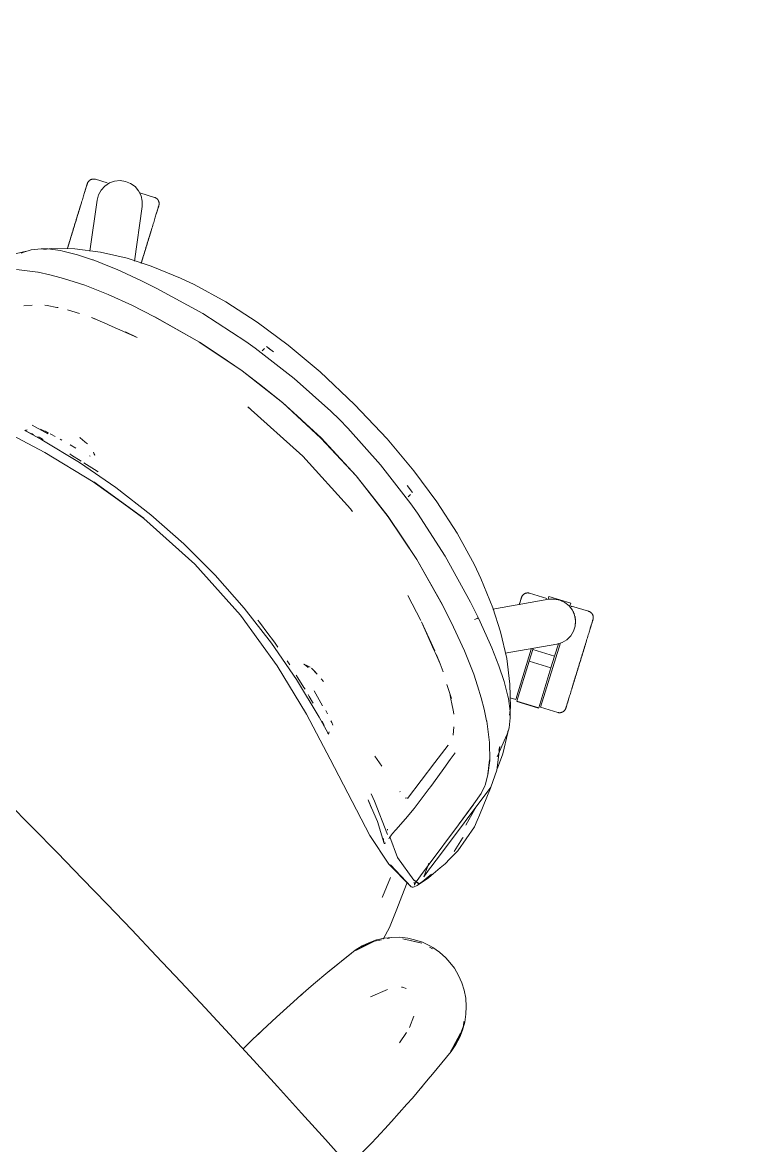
# Model space of a CAD drawing. Header units: millimetres. Extents: x 155920 to 295199, y -4084 to 97293.
# Drawn here: x 186441 to 186880, y 24907 to 25597 of the extents above; entities that cross this region are included whole.
import ezdxf

# ---------------------------------------------------------------- set-up
doc = ezdxf.new("R2010")
doc.units = ezdxf.units.MM
doc.header["$MEASUREMENT"] = 0
doc.layers.add('G-IMPT', color=8, linetype='CONTINUOUS', lineweight=9)
doc.layers.add('I-FURN', color=8, linetype='CONTINUOUS', lineweight=9)

msp = doc.modelspace()

# ---------------------------------------------------------------- linework, layer by layer
at = {"layer": 'G-IMPT'}
for p, q in [((186445.29, 25456.51), (186442.73, 25455.62)), ((186446.52, 25456.88), (186445.29, 25456.51)), ((186446.52, 25456.88), (186452.7, 25457.59)), ((186452.7, 25457.59), (186456.88, 25457.5)), ((186459.07, 25457.67), (186454.35, 25457.2)), ((186456.88, 25457.5), (186464.55, 25456.5)), ((186459.07, 25457.67), (186473.39, 25457.44)), ((186464.55, 25456.5), (186466.07, 25456.19)), ((186475.07, 25453.89), (186466.07, 25456.19)), ((186489.23, 25455.46), (186473.39, 25457.44)), ((186430.71, 25452.98), (186443.84, 25456.04)), ((186442.73, 25455.62), (186440.4, 25454.8)), ((186475.71, 25453.68), (186475.07, 25453.89)), ((186475.71, 25453.68), (186484.21, 25450.84)), ((186484.68, 25450.69), (186484.21, 25450.84)), ((186484.68, 25450.69), (186495.8, 25446.31)), ((186505.68, 25451.7), (186489.23, 25455.46)), ((186520.44, 25446.97), (186505.68, 25451.7)), ((186437.65, 25444.89), (186450.7, 25443.18)), ((186451, 25443.12), (186450.7, 25443.18)), ((186458.06, 25441.55), (186451, 25443.12)), ((186495.8, 25446.31), (186499.45, 25444.75)), ((186514.07, 25438.06), (186499.45, 25444.75)), ((186538.46, 25439.58), (186520.44, 25446.97)), ((186458.06, 25441.55), (186465.13, 25439.81)), ((186472.45, 25437.53), (186465.13, 25439.81)), ((186472.45, 25437.53), (186479.61, 25435.17)), ((186514.07, 25438.06), (186520.55, 25434.89)), ((186538.46, 25439.58), (186546.81, 25435.57)), ((186546.81, 25435.57), (186566.2, 25424.92)), ((186494.03, 25429.48), (186479.61, 25435.17)), ((186508.41, 25422.82), (186494.03, 25429.48)), ((186523.94, 25433.18), (186520.55, 25434.89)), ((186523.94, 25433.18), (186552.06, 25417.71)), ((186447.26, 25422.93), (186442.14, 25422.53)), ((186456.39, 25422.68), (186455.08, 25422.93)), ((186456.39, 25422.68), (186462.49, 25421.52)), ((186508.41, 25422.82), (186522.5, 25415.81)), ((186566.2, 25424.92), (186585.42, 25412.51)), ((186462.49, 25421.52), (186463.18, 25421.39)), ((186468.86, 25420.15), (186476.29, 25417.72)), ((186492.94, 25411.47), (186483.71, 25415.43)), ((186483.71, 25415.43), (186486, 25414.55)), ((186550, 25400.18), (186522.5, 25415.81)), ((186534.51, 25409.08), (186522.53, 25415.72)), ((186550, 25400.18), (186522.53, 25415.72)), ((186578.55, 25400.65), (186552.06, 25417.71)), ((186494.63, 25410.72), (186492.94, 25411.47)), ((186511.71, 25403.13), (186494.63, 25410.72)), ((186534.51, 25409.08), (186550, 25400.18)), ((186604.45, 25398.42), (186585.42, 25412.51)), ((186511.71, 25403.13), (186504.53, 25406.46)), ((186576.37, 25382.53), (186549.88, 25400.23)), ((186549.88, 25400.23), (186576.31, 25382.58)), ((186550, 25400.18), (186562.79, 25391.73)), ((186584.28, 25396.59), (186578.55, 25400.65)), ((186608.31, 25377.96), (186584.28, 25396.59)), ((186590.02, 25396.35), (186588.6, 25394.81)), ((186590.02, 25396.35), (186589.95, 25396.27)), ((186591.29, 25397.57), (186595.58, 25394.2)), ((186592.51, 25396.46), (186595.58, 25394.2)), ((186624.13, 25381.94), (186604.45, 25398.42)), ((186576.37, 25382.53), (186562.79, 25391.73)), ((186601.36, 25362.95), (186576.31, 25382.58)), ((186588.69, 25372.96), (186576.37, 25382.53)), ((186601.36, 25362.9), (186576.37, 25382.53)), ((186645.33, 25361.93), (186624.13, 25381.94)), ((186630.81, 25357.74), (186608.31, 25377.96)), ((186588.69, 25372.96), (186601.36, 25362.9)), ((186613.61, 25330.21), (186579.78, 25360.5)), ((186579.78, 25360.5), (186581.08, 25359.52)), ((186579.79, 25360.42), (186580, 25360.28)), ((186581.08, 25359.52), (186580, 25360.28)), ((186624.8, 25341.4), (186601.36, 25362.95)), ((186601.36, 25362.9), (186612.37, 25352.84)), ((186601.36, 25362.9), (186624.64, 25341.23)), ((186665.34, 25340.72), (186645.33, 25361.93)), ((186612.37, 25352.84), (186624.64, 25341.23)), ((186630.81, 25357.74), (186636.04, 25352.64)), ((186641.15, 25347.4), (186636.04, 25352.64)), ((186455.08, 25332.31), (186427.39, 25347.02)), ((186442.91, 25345.84), (186442.83, 25346.11)), ((186453.16, 25340.22), (186442.91, 25345.84)), ((186453.16, 25340.22), (186443.3, 25345.67)), ((186443.55, 25345.5), (186443.3, 25345.67)), ((186444.06, 25346.23), (186443.36, 25346.07)), ((186444.06, 25346.23), (186443.81, 25346.19)), ((186456.83, 25343.89), (186447.31, 25349.12)), ((186452.38, 25346.76), (186454.44, 25345.77)), ((186455.13, 25345.44), (186454.44, 25345.77)), ((186641.15, 25347.4), (186661.36, 25324.9)), ((186453.16, 25340.22), (186443.55, 25345.5)), ((186447.17, 25343.77), (186446.13, 25344.25)), ((186448.1, 25343.33), (186447.17, 25343.77)), ((186450.74, 25342.08), (186451.51, 25341.72)), ((186453.6, 25340.66), (186451.51, 25341.72)), ((186476.4, 25326.24), (186453.16, 25340.22)), ((186453.6, 25340.66), (186454.03, 25340.44)), ((186455.13, 25345.44), (186457.3, 25344.35)), ((186458.37, 25343.82), (186459.1, 25343.44)), ((186459.1, 25343.44), (186461.42, 25342.24)), ((186464.45, 25340.61), (186465.48, 25340.05)), ((186476.81, 25341.45), (186476.44, 25341.76)), ((186479.62, 25339.02), (186476.81, 25341.45)), ((186479.62, 25339.02), (186480.66, 25338.12)), ((186636.25, 25328.96), (186624.64, 25341.23)), ((186646.3, 25317.96), (186624.64, 25341.23)), ((186646.35, 25317.96), (186624.8, 25341.4)), ((186681.82, 25321.04), (186665.34, 25340.72)), ((186455.08, 25332.31), (186484.78, 25314.37)), ((186470.6, 25337.16), (186474.04, 25335.13)), ((186470.6, 25337.16), (186471.96, 25336.35)), ((186481.16, 25337.63), (186480.66, 25338.12)), ((186485.8, 25330.82), (186484.9, 25332.68)), ((186471.47, 25330.84), (186470.32, 25331.5)), ((186477.34, 25327.16), (186471.47, 25330.84)), ((186476.4, 25326.24), (186498.74, 25310.87)), ((186485.51, 25322.04), (186479.06, 25326.08)), ((186482.78, 25330.06), (186482.39, 25330.26)), ((186485.8, 25330.82), (186485.21, 25331.71)), ((186613.61, 25330.21), (186642.92, 25297.68)), ((186613.65, 25330.24), (186642.92, 25297.68)), ((186636.25, 25328.96), (186646.3, 25317.96)), ((186487.71, 25320.52), (186485.51, 25322.04)), ((186661.36, 25324.9), (186680, 25300.87)), ((186695.91, 25302.01), (186681.82, 25321.04)), ((186484.78, 25314.37), (186515.89, 25292.11)), ((186515.83, 25291.8), (186485.23, 25314.29)), ((186515.89, 25292.11), (186485.23, 25314.29)), ((186646.3, 25317.96), (186665.94, 25292.97)), ((186646.3, 25317.96), (186656.37, 25305.29)), ((186646.35, 25317.96), (186665.99, 25292.91)), ((186680.97, 25307.89), (186677.6, 25312.18)), ((186498.74, 25310.87), (186520.11, 25294.17)), ((186665.94, 25292.97), (186656.37, 25305.29)), ((186678.22, 25305.19), (186679.75, 25306.62)), ((186679.75, 25306.62), (186679.67, 25306.54)), ((186642.92, 25297.68), (186644, 25296.24)), ((186642.92, 25297.68), (186643.68, 25296.59)), ((186680, 25300.87), (186684.05, 25295.14)), ((186708.32, 25282.8), (186695.91, 25302.01)), ((186515.83, 25291.8), (186547.19, 25263.78)), ((186540.42, 25276.19), (186520.11, 25294.17)), ((186643.82, 25296.39), (186643.68, 25296.59)), ((186683.58, 25266.59), (186665.94, 25292.97)), ((186665.94, 25292.97), (186675.13, 25279.39)), ((186683.58, 25266.59), (186665.99, 25292.91)), ((186701.11, 25268.66), (186684.05, 25295.14)), ((186683.58, 25266.59), (186675.13, 25279.39)), ((186718.98, 25263.41), (186708.32, 25282.8)), ((186559.6, 25257.02), (186540.42, 25276.19)), ((186575.21, 25232.43), (186547.19, 25263.78)), ((186692.48, 25251.11), (186683.58, 25266.59)), ((186683.58, 25266.59), (186699.22, 25239.1)), ((186683.58, 25266.59), (186699.12, 25239.13)), ((186701.11, 25268.66), (186716.59, 25240.53)), ((186718.98, 25263.41), (186722.98, 25255.06)), ((186559.6, 25257.02), (186577.57, 25236.71)), ((186692.48, 25251.11), (186699.12, 25239.13)), ((186722.98, 25255.06), (186730.37, 25237.04)), ((186678.09, 25244.58), (186679.76, 25241.39)), ((186678.09, 25244.58), (186686.03, 25229.2)), ((186594.27, 25215.34), (186577.57, 25236.71)), ((186699.41, 25238.71), (186706.22, 25225.01)), ((186716.59, 25240.53), (186718.29, 25237.14)), ((186721.49, 25230.54), (186718.29, 25237.14)), ((186735.1, 25222.28), (186730.37, 25237.04)), ((186597.78, 25201.38), (186575.21, 25232.43)), ((186587.03, 25228.11), (186585.99, 25229.42)), ((186720.07, 25230.22), (186719.02, 25229.77)), ((186719.02, 25229.77), (186719.6, 25230.04)), ((186720.07, 25230.22), (186719.6, 25230.04)), ((186720.07, 25230.22), (186720.92, 25230.54)), ((186720.07, 25230.22), (186720.72, 25230.48)), ((186720.72, 25230.48), (186720.92, 25230.54)), ((186720.92, 25230.54), (186721.36, 25230.66)), ((186721.4, 25230.63), (186720.92, 25230.54)), ((186721.4, 25230.63), (186721.36, 25230.66)), ((186721.52, 25230.56), (186721.4, 25230.63)), ((186721.4, 25230.63), (186721.49, 25230.54)), ((186728.16, 25216.04), (186721.52, 25230.56)), ((186592.15, 25221.17), (186587.03, 25228.11)), ((186686.53, 25228.31), (186694.73, 25210.47)), ((186686.53, 25228.31), (186694.12, 25211.23)), ((186712.89, 25210.63), (186706.22, 25225.01)), ((186738.86, 25205.83), (186735.1, 25222.28)), ((186592.15, 25221.17), (186595.52, 25216.59)), ((186609.64, 25192.99), (186594.27, 25215.34)), ((186595.52, 25216.59), (186596.5, 25215.27)), ((186598.16, 25212.82), (186596.5, 25215.27)), ((186729.72, 25212.39), (186728.16, 25216.04)), ((186694.12, 25211.23), (186694.88, 25209.53)), ((186697.96, 25202.6), (186694.88, 25209.53)), ((186697.96, 25202.6), (186695.74, 25208.08)), ((186712.89, 25210.63), (186718.58, 25196.2)), ((186734.09, 25201.27), (186729.72, 25212.39)), ((186597.78, 25201.38), (186615.72, 25171.68)), ((186603.94, 25204.32), (186605.55, 25201.95)), ((186615.12, 25201.81), (186614.23, 25202.39)), ((186614.23, 25202.39), (186616.09, 25201.5)), ((186615.12, 25201.81), (186616.77, 25200.2)), ((186616.09, 25201.5), (186618.04, 25200.4)), ((186699.83, 25197.62), (186697.96, 25202.6)), ((186734.25, 25200.8), (186734.09, 25201.27)), ((186734.09, 25201.27), (186737.29, 25191.67)), ((186734.09, 25201.27), (186737.08, 25192.31)), ((186734.25, 25200.8), (186737.29, 25191.67)), ((186738.86, 25205.83), (186740.84, 25189.98)), ((186609.49, 25195.66), (186610.57, 25193.94)), ((186614.24, 25188.07), (186610.57, 25193.94)), ((186616.68, 25200.31), (186616.77, 25200.2)), ((186618.89, 25199.91), (186622.4, 25196.27)), ((186618.89, 25199.91), (186620.85, 25197.93)), ((186622.4, 25196.27), (186620.85, 25197.93)), ((186720.94, 25189.05), (186718.58, 25196.2)), ((186609.64, 25192.99), (186623.62, 25169.75)), ((186614.24, 25188.07), (186614.92, 25186.91)), ((186624.86, 25193.36), (186626.19, 25191.73)), ((186702.08, 25189.9), (186704.85, 25181.21)), ((186720.94, 25189.05), (186723.22, 25181.72)), ((186737.29, 25191.67), (186737.08, 25192.31)), ((186737.29, 25191.67), (186739.6, 25182.67)), ((186741.08, 25175.66), (186740.84, 25189.98)), ((186616.87, 25183.6), (186616.78, 25183.76)), ((186617.45, 25182.57), (186616.87, 25183.6)), ((186617.45, 25182.57), (186619.49, 25178.95)), ((186625.68, 25176.74), (186620.54, 25185.86)), ((186703.95, 25184.24), (186704.79, 25179.77)), ((186703.95, 25184.24), (186704.85, 25181.21)), ((186724.96, 25174.65), (186723.22, 25181.72)), ((186739.9, 25181.14), (186739.6, 25182.67)), ((186740.9, 25173.48), (186739.9, 25181.14)), ((186619.49, 25178.95), (186619.83, 25178.32)), ((186627.75, 25173.89), (186628.8, 25171.81)), ((186704.79, 25179.77), (186704.92, 25179.08)), ((186704.92, 25179.08), (186706.08, 25172.98)), ((186724.96, 25174.65), (186726.52, 25167.6)), ((186740.6, 25170.94), (186741.08, 25175.66)), ((186740.9, 25173.48), (186740.99, 25169.29)), ((186630.42, 25143.99), (186615.72, 25171.68)), ((186623.62, 25169.75), (186628.82, 25160.21)), ((186626.48, 25165.26), (186625.52, 25167.27)), ((186631.32, 25166.48), (186630.86, 25167.46)), ((186631.32, 25166.48), (186632.05, 25164.88)), ((186706.08, 25172.98), (186706.33, 25171.67)), ((186726.58, 25167.3), (186726.52, 25167.6)), ((186728.29, 25154.25), (186726.58, 25167.3)), ((186740.28, 25163.12), (186740.99, 25169.29)), ((186626.48, 25165.26), (186626.77, 25164.62)), ((186628.97, 25159.97), (186628.82, 25160.21)), ((186629.13, 25159.71), (186628.97, 25159.97)), ((186629.25, 25159.51), (186629.13, 25159.71)), ((186629.47, 25159.4), (186629.25, 25159.51)), ((186629.64, 25160.66), (186629.48, 25159.95)), ((186629.64, 25160.66), (186629.59, 25160.41)), ((186706.34, 25163.86), (186705.93, 25158.74)), ((186739.45, 25160.43), (186736.39, 25147.3)), ((186739.92, 25161.88), (186739.02, 25159.33)), ((186739.45, 25160.43), (186739.63, 25161.33)), ((186739.92, 25161.88), (186740.28, 25163.12)), ((186694.62, 25141.84), (186702.8, 25152.55)), ((186702.8, 25152.55), (186702.57, 25152.11)), ((186728.41, 25143.19), (186728.29, 25154.25)), ((186732.97, 25145.39), (186738.2, 25157)), ((186739.02, 25159.33), (186738.2, 25157)), ((186657.88, 25145.84), (186662.01, 25139.71)), ((186704.19, 25143.85), (186707.25, 25147.96)), ((186734.69, 25151.67), (186732.75, 25137.13)), ((186736.39, 25147.3), (186733.1, 25138.39)), ((186734.69, 25151.67), (186734.08, 25149.44)), ((186630.42, 25143.99), (186654.64, 25097.16)), ((186694.62, 25141.84), (186677.93, 25119.87)), ((186704.19, 25143.85), (186700.11, 25138.26)), ((186727.24, 25134.82), (186728.34, 25143.55)), ((186727.24, 25134.82), (186727.8, 25139.04)), ((186728.41, 25143.19), (186727.31, 25134.43)), ((186728.34, 25143.55), (186727.8, 25139.04)), ((186692.12, 25127.26), (186699.12, 25136.9)), ((186700.11, 25138.26), (186699.12, 25136.9)), ((186727.31, 25134.43), (186725.51, 25127.98)), ((186732.75, 25137.13), (186730.27, 25130.31)), ((186682, 25113.67), (186691.19, 25125.99)), ((186691.19, 25125.99), (186692.12, 25127.26)), ((186728.95, 25126.09), (186722.12, 25109.65)), ((186725.37, 25127.53), (186723.22, 25122.91)), ((186725.37, 25127.53), (186725.51, 25127.98)), ((186727.34, 25124.25), (186729, 25126.82)), ((186729.23, 25127.46), (186728.95, 25126.09)), ((186730.27, 25130.31), (186729, 25126.82)), ((186655.69, 25114.03), (186653.66, 25118.93)), ((186653.66, 25118.93), (186655.84, 25113.88)), ((186655.84, 25113.88), (186653.9, 25118.36)), ((186655.57, 25122.7), (186657.58, 25118.23)), ((186657.58, 25118.23), (186665.52, 25097.67)), ((186673.29, 25123.81), (186673.08, 25124.08)), ((186676.54, 25120.06), (186678.52, 25120.28)), ((186677.93, 25119.87), (186678.15, 25120.03)), ((186678.35, 25120.16), (186678.15, 25120.03)), ((186698.67, 25086.15), (186727.34, 25124.25)), ((186723.22, 25122.91), (186718.71, 25116.56)), ((186659.38, 25105.74), (186655.69, 25114.03)), ((186681.95, 25113.6), (186676.56, 25107.34)), ((186682, 25113.67), (186681.95, 25113.6)), ((186709.26, 25103.72), (186718.35, 25116.11)), ((186709.62, 25104.21), (186718.71, 25116.56)), ((186709.62, 25104.21), (186718.35, 25116.11)), ((186713.7, 25103.36), (186720.38, 25114.99)), ((186713.7, 25103.36), (186719.73, 25114.14)), ((186659.38, 25105.74), (186662.8, 25094.86)), ((186670.75, 25100.63), (186676.56, 25107.34)), ((186719.12, 25102.43), (186720.73, 25106.29)), ((186722.12, 25109.65), (186720.73, 25106.29)), ((186665.67, 25100.88), (186665.55, 25100.38)), ((186668.29, 25097.75), (186666.75, 25095.81)), ((186668.29, 25097.75), (186668.52, 25098.05)), ((186670.75, 25100.63), (186668.52, 25098.05)), ((186709.26, 25103.72), (186690.65, 25078.67)), ((186708.9, 25087.63), (186719.12, 25102.43)), ((186654.64, 25097.16), (186666.49, 25079.37)), ((186663.58, 25092.17), (186662.8, 25094.86)), ((186663.58, 25092.17), (186662.97, 25095.39)), ((186663.58, 25092.17), (186663.44, 25092.27)), ((186663.69, 25092.1), (186663.58, 25092.17)), ((186664.28, 25092.48), (186663.69, 25092.1)), ((186666.37, 25095.01), (186666.72, 25095.75)), ((186666.75, 25095.81), (186666.72, 25095.75)), ((186671.67, 25083.57), (186666.93, 25096.21)), ((186706.59, 25087.31), (186711.72, 25095.33)), ((186711.72, 25095.33), (186712.02, 25095.85)), ((186671.67, 25083.57), (186681.81, 25069.59)), ((186698.67, 25086.15), (186692.15, 25077.59)), ((186708.9, 25087.63), (186703.99, 25082.68)), ((186666.49, 25079.37), (186679.8, 25066)), ((186667.43, 25079.06), (186680.06, 25065.6)), ((186667.43, 25079.06), (186679.8, 25066)), ((186690.65, 25078.67), (186685.88, 25072.33)), ((186690.92, 25080.1), (186687.91, 25071.67)), ((186698.01, 25077.18), (186690.84, 25071.15)), ((186691.39, 25076.52), (186692.15, 25077.59)), ((186698.01, 25077.18), (186701.05, 25079.73)), ((186701.05, 25079.73), (186703.99, 25082.68)), ((186667.4, 25071.19), (186662.5, 25059.32)), ((186682.23, 25067.11), (186685.88, 25072.33)), ((186686.9, 25068.42), (186690.48, 25070.85)), ((186690.6, 25071.64), (186686.92, 25068.69)), ((186687.91, 25071.67), (186688.42, 25072.38)), ((186688.42, 25072.38), (186691.39, 25076.52)), ((186690.84, 25071.15), (186690.48, 25070.85)), ((186690.6, 25071.64), (186692.58, 25073.32)), ((186674.45, 25059.81), (186677.71, 25068.11)), ((186680.12, 25065.5), (186679.64, 25066.25)), ((186679.64, 25066.25), (186679.71, 25066.15)), ((186679.8, 25066), (186679.71, 25066.15)), ((186680.06, 25065.6), (186679.8, 25066)), ((186680.12, 25065.5), (186680.81, 25065.37)), ((186681.42, 25065.29), (186680.81, 25065.37)), ((186681.42, 25065.29), (186682.03, 25065.44)), ((186682.09, 25067.75), (186681.79, 25068.15)), ((186684.82, 25067.55), (186681.81, 25069.59)), ((186684.82, 25067.55), (186681.88, 25069.61)), ((186681.88, 25069.61), (186684.95, 25067.09)), ((186683.73, 25066.37), (186682.03, 25065.44)), ((186682.09, 25067.75), (186682.25, 25067.14)), ((186682.55, 25067.67), (186682.17, 25066.5)), ((186682.25, 25067.14), (186682.17, 25066.5)), ((186682.55, 25067.67), (186682.23, 25067.11)), ((186686.43, 25068.31), (186683.73, 25066.37)), ((186686.9, 25068.42), (186684.95, 25067.09)), ((186686.43, 25068.31), (186686.92, 25068.69)), ((186662.39, 25059.06), (186662.5, 25059.32)), ((186671.33, 25051.85), (186674.45, 25059.81)), ((186666.9, 25040.55), (186671.33, 25051.85)), ((186666.9, 25040.55), (186662.96, 25033.43)), ((186645.74, 25026.58), (186650.07, 25029.27)), ((186645.95, 25026.48), (186648.52, 25028.23)), ((186657.59, 25032.2), (186646.51, 25026.52)), ((186655.04, 25030.93), (186646.51, 25026.52)), ((186648.52, 25028.23), (186656.57, 25031.76)), ((186654.02, 25031.17), (186650.07, 25029.27)), ((186658.81, 25032.86), (186654.02, 25031.17)), ((186657.59, 25032.2), (186655.04, 25030.93)), ((186657.59, 25032.2), (186661.83, 25033.02)), ((186658.81, 25032.86), (186663.79, 25033.99)), ((186667.99, 25034.47), (186663.79, 25033.99)), ((186665.39, 25033.71), (186666.75, 25033.97)), ((186673.05, 25034.51), (186667.99, 25034.47)), ((186673.05, 25034.51), (186678.11, 25033.96)), ((186686.61, 25030.92), (186675.1, 25033.49)), ((186682.48, 25031.99), (186675.1, 25033.49)), ((186682.22, 25033.05), (186678.11, 25033.96)), ((186687, 25031.45), (186682.22, 25033.05)), ((186686.61, 25030.92), (186682.48, 25031.99)), ((186687, 25031.45), (186691.58, 25029.28)), ((186691.32, 25028.41), (186693.2, 25027.41)), ((186693.48, 25028.18), (186691.58, 25029.28)), ((186645.74, 25026.58), (186627.78, 25012.09)), ((186627.78, 25012.09), (186643.52, 25024.83)), ((186645.74, 25026.58), (186628.92, 25013.09)), ((186645.74, 25026.58), (186643.52, 25024.83)), ((186697.61, 25025.3), (186693.48, 25028.18)), ((186701.38, 25021.95), (186697.61, 25025.3)), ((186701.38, 25021.95), (186703.98, 25019.1)), ((186706.71, 25015.45), (186703.98, 25019.1)), ((186706.71, 25015.45), (186709.26, 25011.12)), ((186628.92, 25013.09), (186620.17, 25005.73)), ((186711.3, 25006.49), (186709.26, 25011.12)), ((186612.38, 24998.97), (186620.17, 25005.73)), ((186655.21, 24998), (186665.51, 25002.44)), ((186674.74, 25003.86), (186674.21, 25003.97)), ((186677.03, 25003), (186674.74, 25003.86)), ((186712.69, 25002), (186711.3, 25006.49)), ((186712.69, 25002), (186713.64, 24997.05)), ((186612.38, 24998.97), (186605.71, 24993.09)), ((186613.92, 25000.31), (186612.51, 24999.03)), ((186713.64, 24997.05), (186714, 24991.99)), ((186597.33, 24985.48), (186605.71, 24993.09)), ((186713.81, 24987.32), (186713.04, 24982.32)), ((186713.81, 24987.32), (186714, 24991.99)), ((186582.64, 24971.62), (186591.55, 24980.11)), ((186597.33, 24985.48), (186591.55, 24980.11)), ((186681.67, 24986.15), (186679.19, 24979.04)), ((186709.16, 24971.87), (186712.22, 24980.22)), ((186711.67, 24977.4), (186713.04, 24982.32)), ((186712.57, 24982.79), (186712.22, 24980.22)), ((186587.53, 24976.32), (186586.06, 24974.85)), ((186588.76, 24977.43), (186587.53, 24976.32)), ((186673.03, 24969.58), (186677.17, 24975.94)), ((186704.26, 24964.08), (186710.36, 24975.6)), ((186710.36, 24975.6), (186705.95, 24967.08)), ((186709.96, 24973.12), (186707.56, 24968.65)), ((186711.67, 24977.4), (186709.96, 24973.12)), ((186576.81, 24965.89), (186578.72, 24967.8)), ((186582.64, 24971.62), (186578.72, 24967.8)), ((186704.26, 24964.08), (186705.95, 24967.08)), ((186709.16, 24971.87), (186704.57, 24964.57)), ((186704.62, 24964.45), (186707.56, 24968.65)), ((186693.29, 24950.42), (186704.62, 24964.45)), ((186680.85, 24935.73), (186690.62, 24947.26)), ((186690.62, 24947.26), (186693.29, 24950.42)), ((186686.18, 24941.98), (186687.25, 24943.28)), ((186677.49, 24931.9), (186668.06, 24921.33)), ((186680.85, 24935.73), (186677.49, 24931.9)), ((186663.98, 24916.89), (186668.06, 24921.33)), ((186663.98, 24916.89), (186655.94, 24908.3)), ((186660.63, 24913.34), (186659.34, 24911.89)), ((186650.11, 24902.23), (186655.94, 24908.3))]:
    msp.add_line(p, q, dxfattribs=at)
at = {"layer": 'I-FURN'}
for p, q in [((186481.07, 25497.48), (186481.03, 25497.37)), ((186481.05, 25497.43), (186481.08, 25497.51)), ((186481.09, 25497.54), (186481.07, 25497.48)), ((186481.08, 25497.51), (186481.09, 25497.56)), ((186481.09, 25497.57), (186481.14, 25497.72)), ((186481.09, 25497.56), (186481.09, 25497.57)), ((186481.09, 25497.57), (186481.09, 25497.54)), ((186481.14, 25497.72), (186481.2, 25497.87)), ((186481.2, 25497.87), (186481.26, 25498.02)), ((186481.26, 25498.02), (186481.33, 25498.17)), ((186481.33, 25498.17), (186481.4, 25498.31)), ((186481.4, 25498.31), (186481.48, 25498.45)), ((186481.48, 25498.45), (186481.57, 25498.59)), ((186481.57, 25498.59), (186481.66, 25498.72)), ((186481.66, 25498.72), (186481.75, 25498.85)), ((186481.75, 25498.85), (186481.86, 25498.97)), ((186481.86, 25498.97), (186481.96, 25499.1)), ((186481.96, 25499.1), (186482.07, 25499.21)), ((186482.07, 25499.21), (186482.19, 25499.33)), ((186482.19, 25499.33), (186482.31, 25499.43)), ((186482.31, 25499.43), (186482.43, 25499.54)), ((186482.43, 25499.54), (186482.56, 25499.63)), ((186482.56, 25499.63), (186482.69, 25499.73)), ((186482.69, 25499.73), (186482.83, 25499.82)), ((186482.83, 25499.82), (186482.96, 25499.9)), ((186482.96, 25499.9), (186483.11, 25499.97)), ((186483.11, 25499.97), (186483.25, 25500.04)), ((186483.25, 25500.04), (186483.4, 25500.11)), ((186483.4, 25500.11), (186483.55, 25500.17)), ((186483.55, 25500.17), (186483.7, 25500.22)), ((186483.7, 25500.22), (186483.86, 25500.27)), ((186483.86, 25500.27), (186484.01, 25500.31)), ((186484.01, 25500.31), (186484.17, 25500.34)), ((186484.17, 25500.34), (186484.33, 25500.37)), ((186484.33, 25500.37), (186484.49, 25500.39)), ((186484.49, 25500.39), (186484.65, 25500.41)), ((186484.65, 25500.41), (186484.81, 25500.42)), ((186484.81, 25500.42), (186484.97, 25500.42)), ((186484.97, 25500.42), (186485.13, 25500.41)), ((186485.13, 25500.41), (186485.29, 25500.4)), ((186485.29, 25500.4), (186485.45, 25500.39)), ((186485.45, 25500.39), (186485.61, 25500.36)), ((186485.61, 25500.36), (186485.77, 25500.33)), ((186485.77, 25500.33), (186485.93, 25500.3)), ((186485.93, 25500.3), (186486.08, 25500.25)), ((186486.08, 25500.25), (186486.12, 25500.24)), ((186493.35, 25498.03), (186486.12, 25500.24)), ((186491.91, 25496.13), (186494.73, 25497.99)), ((186494.73, 25497.99), (186497.9, 25499.13)), ((186497.9, 25499.13), (186501.26, 25499.47)), ((186501.26, 25499.47), (186504.6, 25499)), ((186504.6, 25499), (186507.73, 25497.75)), ((186507.73, 25497.75), (186510.47, 25495.78)), ((186479.03, 25490.81), (186478.8, 25490.07)), ((186479.24, 25491.51), (186479.03, 25490.81)), ((186479.44, 25492.18), (186479.24, 25491.51)), ((186479.64, 25492.81), (186479.44, 25492.18)), ((186479.54, 25492.47), (186479.72, 25493.09)), ((186479.82, 25493.41), (186479.64, 25492.81)), ((186479.72, 25493.09), (186479.9, 25493.67)), ((186479.99, 25493.97), (186479.82, 25493.41)), ((186479.9, 25493.67), (186480.07, 25494.21)), ((186480.15, 25494.49), (186479.99, 25493.97)), ((186480.07, 25494.21), (186480.22, 25494.72)), ((186480.3, 25494.97), (186480.15, 25494.49)), ((186480.22, 25494.72), (186480.36, 25495.18)), ((186480.44, 25495.42), (186480.3, 25494.97)), ((186480.36, 25495.18), (186480.49, 25495.61)), ((186480.56, 25495.82), (186480.44, 25495.42)), ((186480.49, 25495.61), (186480.61, 25495.99)), ((186480.67, 25496.18), (186480.56, 25495.82)), ((186480.61, 25495.99), (186480.72, 25496.34)), ((186480.77, 25496.51), (186480.67, 25496.18)), ((186480.72, 25496.34), (186480.81, 25496.64)), ((186480.85, 25496.79), (186480.77, 25496.51)), ((186480.81, 25496.64), (186480.89, 25496.9)), ((186480.93, 25497.02), (186480.85, 25496.79)), ((186480.89, 25496.9), (186480.96, 25497.12)), ((186480.99, 25497.22), (186480.93, 25497.02)), ((186480.96, 25497.12), (186481.01, 25497.29)), ((186481.03, 25497.37), (186480.99, 25497.22)), ((186481.01, 25497.29), (186481.05, 25497.43)), ((186487.14, 25487.43), (186488.01, 25490.69)), ((186488.01, 25490.69), (186489.63, 25493.64)), ((186489.63, 25493.64), (186491.91, 25496.13)), ((186510.47, 25495.78), (186512.66, 25493.21)), ((186512.66, 25493.21), (186514.17, 25490.19)), ((186522.41, 25489.15), (186513.3, 25491.93)), ((186476.98, 25484.12), (186476.69, 25483.17)), ((186476.83, 25483.61), (186477.11, 25484.55)), ((186477.27, 25485.05), (186476.98, 25484.12)), ((186477.11, 25484.55), (186477.39, 25485.47)), ((186477.54, 25485.96), (186477.27, 25485.05)), ((186477.81, 25486.83), (186477.54, 25485.96)), ((186478.07, 25487.69), (186477.81, 25486.83)), ((186478.32, 25488.51), (186478.07, 25487.69)), ((186478.57, 25489.31), (186478.32, 25488.51)), ((186478.8, 25490.07), (186478.57, 25489.31)), ((186482.73, 25456.04), (186487.14, 25487.43)), ((186514.17, 25490.19), (186514.92, 25486.9)), ((186514.92, 25486.9), (186514.85, 25483.53)), ((186522.41, 25489.15), (186522.56, 25489.1)), ((186522.56, 25489.1), (186522.71, 25489.04)), ((186522.71, 25489.04), (186522.86, 25488.98)), ((186522.86, 25488.98), (186523.01, 25488.91)), ((186523.01, 25488.91), (186523.15, 25488.84)), ((186523.15, 25488.84), (186523.29, 25488.76)), ((186523.29, 25488.76), (186523.43, 25488.67)), ((186523.43, 25488.67), (186523.56, 25488.58)), ((186523.56, 25488.58), (186523.69, 25488.49)), ((186523.69, 25488.49), (186523.81, 25488.39)), ((186523.81, 25488.39), (186523.94, 25488.28)), ((186523.94, 25488.28), (186524.05, 25488.17)), ((186524.05, 25488.17), (186524.17, 25488.05)), ((186524.17, 25488.05), (186524.27, 25487.94)), ((186524.27, 25487.94), (186524.38, 25487.81)), ((186524.38, 25487.81), (186524.47, 25487.68)), ((186524.47, 25487.68), (186524.57, 25487.55)), ((186524.57, 25487.55), (186524.66, 25487.42)), ((186524.66, 25487.42), (186524.74, 25487.28)), ((186524.74, 25487.28), (186524.81, 25487.14)), ((186524.81, 25487.14), (186524.88, 25486.99)), ((186524.88, 25486.99), (186524.95, 25486.84)), ((186524.88, 25483.45), (186524.95, 25483.67)), ((186524.98, 25483.77), (186524.92, 25483.57)), ((186524.95, 25486.84), (186525.01, 25486.69)), ((186524.95, 25483.67), (186525, 25483.84)), ((186525.02, 25483.92), (186524.98, 25483.77)), ((186525, 25483.84), (186525.04, 25483.98)), ((186525.01, 25486.69), (186525.06, 25486.54)), ((186525.06, 25484.03), (186525.02, 25483.92)), ((186525.04, 25483.98), (186525.07, 25484.07)), ((186525.06, 25486.54), (186525.11, 25486.39)), ((186525.08, 25484.1), (186525.06, 25484.03)), ((186525.07, 25484.07), (186525.08, 25484.11)), ((186525.09, 25484.16), (186525.08, 25484.12)), ((186525.08, 25484.12), (186525.08, 25484.1)), ((186525.08, 25484.11), (186525.08, 25484.12)), ((186525.14, 25484.31), (186525.09, 25484.16)), ((186525.11, 25486.39), (186525.15, 25486.23)), ((186525.17, 25484.47), (186525.14, 25484.31)), ((186525.15, 25486.23), (186525.18, 25486.07)), ((186525.2, 25484.63), (186525.17, 25484.47)), ((186525.18, 25486.07), (186525.21, 25485.91)), ((186525.23, 25484.79), (186525.2, 25484.63)), ((186525.21, 25485.91), (186525.23, 25485.75)), ((186525.23, 25485.75), (186525.25, 25485.59)), ((186525.24, 25484.95), (186525.23, 25484.79)), ((186525.25, 25485.11), (186525.24, 25484.95)), ((186525.25, 25485.59), (186525.26, 25485.43)), ((186525.26, 25485.27), (186525.25, 25485.11)), ((186525.26, 25485.43), (186525.26, 25485.27)), ((186474.83, 25477.1), (186474.51, 25476.04)), ((186474.66, 25476.53), (186474.98, 25477.58)), ((186475.16, 25478.15), (186474.83, 25477.1)), ((186474.98, 25477.58), (186475.3, 25478.63)), ((186475.47, 25479.18), (186475.16, 25478.15)), ((186475.3, 25478.63), (186475.62, 25479.66)), ((186475.78, 25480.21), (186475.47, 25479.18)), ((186475.62, 25479.66), (186475.93, 25480.67)), ((186476.09, 25481.21), (186475.78, 25480.21)), ((186475.93, 25480.67), (186476.23, 25481.67)), ((186476.39, 25482.2), (186476.09, 25481.21)), ((186476.23, 25481.67), (186476.53, 25482.65)), ((186476.69, 25483.17), (186476.39, 25482.2)), ((186476.53, 25482.65), (186476.83, 25483.61)), ((186514.85, 25483.53), (186510.14, 25449.97)), ((186522.67, 25476.22), (186522.9, 25476.97)), ((186522.9, 25476.97), (186523.12, 25477.69)), ((186523.12, 25477.69), (186523.33, 25478.37)), ((186523.33, 25478.37), (186523.53, 25479.02)), ((186523.63, 25479.36), (186523.43, 25478.73)), ((186523.53, 25479.02), (186523.71, 25479.64)), ((186523.81, 25479.96), (186523.63, 25479.36)), ((186523.71, 25479.64), (186523.89, 25480.22)), ((186523.98, 25480.52), (186523.81, 25479.96)), ((186523.89, 25480.22), (186524.06, 25480.76)), ((186524.14, 25481.04), (186523.98, 25480.52)), ((186524.06, 25480.76), (186524.21, 25481.27)), ((186524.29, 25481.52), (186524.14, 25481.04)), ((186524.21, 25481.27), (186524.35, 25481.73)), ((186524.43, 25481.97), (186524.29, 25481.52)), ((186524.35, 25481.73), (186524.48, 25482.16)), ((186524.55, 25482.37), (186524.43, 25481.97)), ((186524.48, 25482.16), (186524.6, 25482.54)), ((186524.66, 25482.74), (186524.55, 25482.37)), ((186524.6, 25482.54), (186524.71, 25482.89)), ((186524.76, 25483.06), (186524.66, 25482.74)), ((186524.71, 25482.89), (186524.8, 25483.19)), ((186524.84, 25483.34), (186524.76, 25483.06)), ((186524.8, 25483.19), (186524.88, 25483.45)), ((186524.92, 25483.57), (186524.84, 25483.34)), ((186472.35, 25468.96), (186472.68, 25470.05)), ((186472.86, 25470.63), (186472.53, 25469.55)), ((186472.68, 25470.05), (186473.01, 25471.14)), ((186473.19, 25471.72), (186472.86, 25470.63)), ((186473.01, 25471.14), (186473.34, 25472.22)), ((186473.52, 25472.81), (186473.19, 25471.72)), ((186473.34, 25472.22), (186473.68, 25473.31)), ((186473.85, 25473.89), (186473.52, 25472.81)), ((186473.68, 25473.31), (186474.01, 25474.39)), ((186474.18, 25474.97), (186473.85, 25473.89)), ((186474.01, 25474.39), (186474.33, 25475.46)), ((186474.51, 25476.04), (186474.18, 25474.97)), ((186474.33, 25475.46), (186474.66, 25476.53)), ((186520.52, 25469.2), (186520.82, 25470.16)), ((186520.82, 25470.16), (186521.1, 25471.1)), ((186521.1, 25471.1), (186521.38, 25472.02)), ((186521.38, 25472.02), (186521.66, 25472.91)), ((186521.66, 25472.91), (186521.92, 25473.78)), ((186521.92, 25473.78), (186522.18, 25474.62)), ((186522.18, 25474.62), (186522.43, 25475.43)), ((186522.43, 25475.43), (186522.67, 25476.22)), ((186470.55, 25463.1), (186470.24, 25462.06)), ((186470.38, 25462.53), (186470.7, 25463.58)), ((186470.88, 25464.15), (186470.55, 25463.1)), ((186470.7, 25463.58), (186471.03, 25464.64)), ((186471.2, 25465.22), (186470.88, 25464.15)), ((186471.03, 25464.64), (186471.35, 25465.71)), ((186471.53, 25466.29), (186471.2, 25465.22)), ((186471.35, 25465.71), (186471.68, 25466.79)), ((186471.86, 25467.37), (186471.53, 25466.29)), ((186471.68, 25466.79), (186472.01, 25467.87)), ((186472.19, 25468.46), (186471.86, 25467.37)), ((186472.01, 25467.87), (186472.35, 25468.96)), ((186472.53, 25469.55), (186472.19, 25468.46)), ((186518.32, 25462.01), (186518.65, 25463.08)), ((186518.82, 25463.65), (186518.5, 25462.59)), ((186518.65, 25463.08), (186518.97, 25464.13)), ((186519.15, 25464.7), (186518.82, 25463.65)), ((186518.97, 25464.13), (186519.29, 25465.18)), ((186519.46, 25465.73), (186519.15, 25464.7)), ((186519.29, 25465.18), (186519.61, 25466.21)), ((186519.77, 25466.76), (186519.46, 25465.73)), ((186519.61, 25466.21), (186519.92, 25467.22)), ((186520.08, 25467.76), (186519.77, 25466.76)), ((186519.92, 25467.22), (186520.22, 25468.22)), ((186520.39, 25468.75), (186520.08, 25467.76)), ((186520.22, 25468.22), (186520.52, 25469.2)), ((186469.3, 25459.01), (186469, 25458.03)), ((186469.14, 25458.48), (186469.44, 25459.47)), ((186469.61, 25460.01), (186469.3, 25459.01)), ((186469.44, 25459.47), (186469.75, 25460.48)), ((186469.92, 25461.03), (186469.61, 25460.01)), ((186469.75, 25460.48), (186470.06, 25461.5)), ((186470.24, 25462.06), (186469.92, 25461.03)), ((186470.06, 25461.5), (186470.38, 25462.53)), ((186516.52, 25456.1), (186516.18, 25455.01)), ((186516.34, 25455.51), (186516.67, 25456.6)), ((186516.85, 25457.19), (186516.52, 25456.1)), ((186516.67, 25456.6), (186517, 25457.69)), ((186517.18, 25458.27), (186516.85, 25457.19)), ((186517, 25457.69), (186517.33, 25458.77)), ((186517.51, 25459.36), (186517.18, 25458.27)), ((186517.33, 25458.77), (186517.67, 25459.86)), ((186517.84, 25460.44), (186517.51, 25459.36)), ((186517.67, 25459.86), (186518, 25460.94)), ((186518.17, 25461.52), (186517.84, 25460.44)), ((186518, 25460.94), (186518.32, 25462.01)), ((186518.5, 25462.59), (186518.17, 25461.52)), ((186514.54, 25449.65), (186514.23, 25448.61)), ((186514.37, 25449.09), (186514.69, 25450.13)), ((186514.87, 25450.71), (186514.54, 25449.65)), ((186514.69, 25450.13), (186515.02, 25451.19)), ((186515.19, 25451.77), (186514.87, 25450.71)), ((186515.02, 25451.19), (186515.34, 25452.26)), ((186515.52, 25452.84), (186515.19, 25451.77)), ((186515.34, 25452.26), (186515.67, 25453.34)), ((186515.85, 25453.92), (186515.52, 25452.84)), ((186515.67, 25453.34), (186516, 25454.42)), ((186516.18, 25455.01), (186515.85, 25453.92)), ((186516, 25454.42), (186516.34, 25455.51)), ((186730.41, 25236.12), (186764.78, 25242.18)), ((186747.55, 25242.19), (186747.46, 25241.87)), ((186747.5, 25242.02), (186747.59, 25242.33)), ((186747.64, 25242.47), (186747.55, 25242.19)), ((186747.59, 25242.33), (186747.67, 25242.59)), ((186747.71, 25242.71), (186747.64, 25242.47)), ((186747.67, 25242.59), (186747.74, 25242.81)), ((186747.77, 25242.91), (186747.71, 25242.71)), ((186747.74, 25242.81), (186747.79, 25242.98)), ((186747.82, 25243.06), (186747.77, 25242.91)), ((186747.79, 25242.98), (186747.83, 25243.11)), ((186747.85, 25243.17), (186747.82, 25243.06)), ((186747.83, 25243.11), (186747.86, 25243.2)), ((186747.87, 25243.23), (186747.85, 25243.17)), ((186747.86, 25243.2), (186747.88, 25243.25)), ((186747.88, 25243.25), (186747.87, 25243.23)), ((186747.88, 25243.25), (186747.93, 25243.41)), ((186747.88, 25243.25), (186747.88, 25243.25)), ((186747.93, 25243.41), (186747.98, 25243.56)), ((186747.98, 25243.56), (186748.05, 25243.71)), ((186748.05, 25243.71), (186748.11, 25243.85)), ((186748.11, 25243.85), (186748.19, 25244)), ((186748.19, 25244), (186748.27, 25244.14)), ((186748.27, 25244.14), (186748.35, 25244.27)), ((186748.35, 25244.27), (186748.44, 25244.41)), ((186748.44, 25244.41), (186748.54, 25244.54)), ((186748.54, 25244.54), (186748.64, 25244.66)), ((186748.64, 25244.66), (186748.75, 25244.78)), ((186748.75, 25244.78), (186748.86, 25244.9)), ((186748.86, 25244.9), (186748.97, 25245.01)), ((186748.97, 25245.01), (186749.09, 25245.12)), ((186749.09, 25245.12), (186749.22, 25245.22)), ((186749.22, 25245.22), (186749.34, 25245.32)), ((186749.34, 25245.32), (186749.48, 25245.41)), ((186749.48, 25245.41), (186749.61, 25245.5)), ((186749.61, 25245.5), (186749.75, 25245.58)), ((186749.75, 25245.58), (186749.89, 25245.66)), ((186749.89, 25245.66), (186750.04, 25245.73)), ((186750.04, 25245.73), (186750.18, 25245.8)), ((186750.18, 25245.8), (186750.33, 25245.86)), ((186750.33, 25245.86), (186750.49, 25245.91)), ((186750.49, 25245.91), (186750.64, 25245.96)), ((186750.64, 25245.96), (186750.8, 25246)), ((186750.8, 25246), (186750.95, 25246.03)), ((186750.95, 25246.03), (186751.11, 25246.06)), ((186751.11, 25246.06), (186751.27, 25246.08)), ((186751.27, 25246.08), (186751.43, 25246.09)), ((186751.43, 25246.09), (186751.59, 25246.1)), ((186751.59, 25246.1), (186751.76, 25246.11)), ((186751.76, 25246.11), (186751.92, 25246.1)), ((186751.92, 25246.1), (186752.08, 25246.09)), ((186752.08, 25246.09), (186752.24, 25246.07)), ((186752.24, 25246.07), (186752.4, 25246.05)), ((186752.4, 25246.05), (186752.56, 25246.02)), ((186752.56, 25246.02), (186752.71, 25245.98)), ((186752.71, 25245.98), (186752.87, 25245.94)), ((186752.87, 25245.94), (186752.91, 25245.93)), ((186763.4, 25242.72), (186752.91, 25245.93)), ((186764.32, 25242.31), (186764.78, 25243.82)), ((186764.35, 25242.4), (186764.32, 25242.31)), ((186778.17, 25239.72), (186764.78, 25243.82)), ((186764.78, 25242.18), (186768.15, 25242.36)), ((186768.15, 25242.36), (186771.46, 25241.73)), ((186746.51, 25238.78), (186746.69, 25239.36)), ((186746.78, 25239.65), (186746.61, 25239.1)), ((186746.69, 25239.36), (186746.85, 25239.9)), ((186746.94, 25240.18), (186746.78, 25239.65)), ((186746.85, 25239.9), (186747.01, 25240.4)), ((186747.09, 25240.66), (186746.94, 25240.18)), ((186747.01, 25240.4), (186747.15, 25240.87)), ((186747.22, 25241.1), (186747.09, 25240.66)), ((186747.15, 25240.87), (186747.28, 25241.3)), ((186747.34, 25241.51), (186747.22, 25241.1)), ((186747.28, 25241.3), (186747.4, 25241.68)), ((186747.46, 25241.87), (186747.34, 25241.51)), ((186747.4, 25241.68), (186747.5, 25242.02)), ((186771.46, 25241.73), (186774.53, 25240.32)), ((186774.53, 25240.32), (186777.17, 25238.22)), ((186777.17, 25238.22), (186779.24, 25235.56)), ((186778.17, 25239.72), (186777.71, 25238.21)), ((186777.71, 25238.21), (186777.74, 25238.31)), ((186778.58, 25237.64), (186778.7, 25238.04)), ((186789.19, 25234.84), (186778.7, 25238.04)), ((186779.24, 25235.56), (186780.6, 25232.47)), ((186780.6, 25232.47), (186781.18, 25229.15)), ((186781.2, 25227.95), (186780.86, 25231.54)), ((186781.18, 25229.15), (186780.96, 25225.78)), ((186789.19, 25234.84), (186789.35, 25234.79)), ((186789.35, 25234.79), (186789.5, 25234.73)), ((186789.5, 25234.73), (186789.64, 25234.67)), ((186789.64, 25234.67), (186789.79, 25234.6)), ((186789.79, 25234.6), (186789.93, 25234.53)), ((186789.93, 25234.53), (186790.07, 25234.45)), ((186790.07, 25234.45), (186790.21, 25234.36)), ((186790.21, 25234.36), (186790.34, 25234.27)), ((186790.34, 25234.27), (186790.47, 25234.17)), ((186790.47, 25234.17), (186790.6, 25234.07)), ((186790.6, 25234.07), (186790.72, 25233.97)), ((186790.72, 25233.97), (186790.84, 25233.86)), ((186790.84, 25233.86), (186790.95, 25233.74)), ((186790.95, 25233.74), (186791.06, 25233.62)), ((186791.06, 25233.62), (186791.16, 25233.5)), ((186791.16, 25233.5), (186791.26, 25233.37)), ((186791.26, 25233.37), (186791.35, 25233.24)), ((186791.45, 25228.42), (186791.33, 25228.06)), ((186791.35, 25233.24), (186791.44, 25233.1)), ((186791.39, 25228.23), (186791.49, 25228.58)), ((186791.44, 25233.1), (186791.52, 25232.96)), ((186791.54, 25228.74), (186791.45, 25228.42)), ((186791.49, 25228.58), (186791.58, 25228.88)), ((186791.52, 25232.96), (186791.6, 25232.82)), ((186791.63, 25229.02), (186791.54, 25228.74)), ((186791.58, 25228.88), (186791.66, 25229.14)), ((186791.6, 25232.82), (186791.67, 25232.68)), ((186791.7, 25229.26), (186791.63, 25229.02)), ((186791.66, 25229.14), (186791.73, 25229.36)), ((186791.67, 25232.68), (186791.74, 25232.53)), ((186791.76, 25229.46), (186791.7, 25229.26)), ((186791.73, 25229.36), (186791.78, 25229.53)), ((186791.74, 25232.53), (186791.79, 25232.38)), ((186791.81, 25229.61), (186791.76, 25229.46)), ((186791.78, 25229.53), (186791.82, 25229.66)), ((186791.79, 25232.38), (186791.85, 25232.23)), ((186791.84, 25229.72), (186791.81, 25229.61)), ((186791.82, 25229.66), (186791.85, 25229.75)), ((186791.86, 25229.78), (186791.84, 25229.72)), ((186791.85, 25232.23), (186791.89, 25232.07)), ((186791.85, 25229.75), (186791.87, 25229.8)), ((186791.87, 25229.8), (186791.86, 25229.78)), ((186791.88, 25229.85), (186791.87, 25229.8)), ((186791.87, 25229.8), (186791.87, 25229.8)), ((186791.92, 25230), (186791.88, 25229.85)), ((186791.89, 25232.07), (186791.93, 25231.92)), ((186791.96, 25230.16), (186791.92, 25230)), ((186791.93, 25231.92), (186791.97, 25231.76)), ((186791.99, 25230.32), (186791.96, 25230.16)), ((186791.97, 25231.76), (186792, 25231.6)), ((186792.01, 25230.48), (186791.99, 25230.32)), ((186792, 25231.6), (186792.02, 25231.44)), ((186792.03, 25230.64), (186792.01, 25230.48)), ((186792.02, 25231.44), (186792.03, 25231.28)), ((186792.03, 25231.28), (186792.04, 25231.12)), ((186792.04, 25230.8), (186792.03, 25230.64)), ((186792.04, 25231.12), (186792.04, 25230.96)), ((186792.04, 25230.96), (186792.04, 25230.8)), ((186779.93, 25222.57), (186778.17, 25219.69)), ((186780.96, 25225.78), (186779.93, 25222.57)), ((186781.01, 25226.13), (186781.2, 25227.95)), ((186789.21, 25221.12), (186789.45, 25221.9)), ((186789.45, 25221.9), (186789.68, 25222.65)), ((186789.68, 25222.65), (186789.9, 25223.37)), ((186789.9, 25223.37), (186790.11, 25224.06)), ((186790.11, 25224.06), (186790.31, 25224.71)), ((186790.41, 25225.05), (186790.22, 25224.42)), ((186790.31, 25224.71), (186790.5, 25225.33)), ((186790.6, 25225.65), (186790.41, 25225.05)), ((186790.5, 25225.33), (186790.68, 25225.91)), ((186790.77, 25226.21), (186790.6, 25225.65)), ((186790.68, 25225.91), (186790.84, 25226.45)), ((186790.93, 25226.73), (186790.77, 25226.21)), ((186790.84, 25226.45), (186791, 25226.96)), ((186791.08, 25227.21), (186790.93, 25226.73)), ((186791, 25226.96), (186791.14, 25227.42)), ((186791.21, 25227.66), (186791.08, 25227.21)), ((186791.14, 25227.42), (186791.27, 25227.85)), ((186791.33, 25228.06), (186791.21, 25227.66)), ((186791.27, 25227.85), (186791.39, 25228.23)), ((186769.64, 25214.62), (186737.87, 25209.01)), ((186759.7, 25175.88), (186771.82, 25215.53)), ((186770.58, 25214.9), (186768.24, 25207.26)), ((186772.87, 25215.6), (186769.64, 25214.62)), ((186775.77, 25217.32), (186772.87, 25215.6)), ((186778.17, 25219.69), (186775.77, 25217.32)), ((186787.01, 25213.91), (186787.31, 25214.89)), ((186787.31, 25214.89), (186787.6, 25215.85)), ((186787.6, 25215.85), (186787.89, 25216.79)), ((186787.89, 25216.79), (186788.17, 25217.71)), ((186788.17, 25217.71), (186788.44, 25218.6)), ((186788.44, 25218.6), (186788.71, 25219.47)), ((186788.71, 25219.47), (186788.96, 25220.31)), ((186788.96, 25220.31), (186789.21, 25221.12)), ((186744.4, 25180.56), (186753.9, 25211.64)), ((186752.66, 25204.16), (186754.86, 25211.35)), ((186754.86, 25211.35), (186754.98, 25211.77)), ((186768.24, 25207.26), (186754.86, 25211.35)), ((186784.78, 25206.63), (186785.11, 25207.7)), ((186785.29, 25208.28), (186784.96, 25207.21)), ((186785.11, 25207.7), (186785.44, 25208.76)), ((186785.61, 25209.34), (186785.29, 25208.28)), ((186785.44, 25208.76), (186785.76, 25209.82)), ((186785.93, 25210.38), (186785.61, 25209.34)), ((186785.76, 25209.82), (186786.08, 25210.86)), ((186786.25, 25211.42), (186785.93, 25210.38)), ((186786.08, 25210.86), (186786.39, 25211.89)), ((186786.56, 25212.44), (186786.25, 25211.42)), ((186786.39, 25211.89), (186786.7, 25212.91)), ((186786.87, 25213.45), (186786.56, 25212.44)), ((186786.7, 25212.91), (186787.01, 25213.91)), ((186787.17, 25214.44), (186786.87, 25213.45)), ((186745.14, 25179.56), (186752.66, 25204.16)), ((186766.04, 25200.06), (186752.66, 25204.16)), ((186768.24, 25207.26), (186766.04, 25200.06)), ((186782.79, 25200.11), (186783.12, 25201.2)), ((186783.3, 25201.78), (186782.97, 25200.7)), ((186783.12, 25201.2), (186783.45, 25202.28)), ((186783.63, 25202.87), (186783.3, 25201.78)), ((186783.45, 25202.28), (186783.79, 25203.37)), ((186783.97, 25203.96), (186783.63, 25202.87)), ((186783.79, 25203.37), (186784.12, 25204.46)), ((186784.3, 25205.05), (186783.97, 25203.96)), ((186784.12, 25204.46), (186784.45, 25205.55)), ((186784.63, 25206.13), (186784.3, 25205.05)), ((186784.45, 25205.55), (186784.78, 25206.63)), ((186784.96, 25207.21), (186784.63, 25206.13)), ((186766.04, 25200.06), (186758.52, 25175.47)), ((186781.01, 25194.29), (186780.7, 25193.26)), ((186780.84, 25193.74), (186781.16, 25194.77)), ((186781.33, 25195.34), (186781.01, 25194.29)), ((186781.16, 25194.77), (186781.48, 25195.82)), ((186781.65, 25196.39), (186781.33, 25195.34)), ((186781.48, 25195.82), (186781.8, 25196.88)), ((186781.98, 25197.46), (186781.65, 25196.39)), ((186781.8, 25196.88), (186782.13, 25197.95)), ((186782.31, 25198.53), (186781.98, 25197.46)), ((186782.13, 25197.95), (186782.46, 25199.03)), ((186782.64, 25199.61), (186782.31, 25198.53)), ((186782.46, 25199.03), (186782.79, 25200.11)), ((186782.97, 25200.7), (186782.64, 25199.61)), ((186778.5, 25186.08), (186778.77, 25186.96)), ((186778.77, 25186.96), (186779.05, 25187.87)), ((186779.2, 25188.37), (186778.92, 25187.45)), ((186779.05, 25187.87), (186779.33, 25188.8)), ((186779.49, 25189.31), (186779.2, 25188.37)), ((186779.33, 25188.8), (186779.62, 25189.75)), ((186779.78, 25190.27), (186779.49, 25189.31)), ((186779.62, 25189.75), (186779.92, 25190.72)), ((186780.08, 25191.25), (186779.78, 25190.27)), ((186779.92, 25190.72), (186780.22, 25191.71)), ((186780.39, 25192.25), (186780.08, 25191.25)), ((186780.22, 25191.71), (186780.53, 25192.71)), ((186780.7, 25193.26), (186780.39, 25192.25)), ((186780.53, 25192.71), (186780.84, 25193.74)), ((186740.98, 25181.61), (186744.4, 25180.56)), ((186776.49, 25179.51), (186776.67, 25180.11)), ((186776.78, 25180.45), (186776.59, 25179.83)), ((186776.67, 25180.11), (186776.87, 25180.74)), ((186776.87, 25180.74), (186777.07, 25181.41)), ((186777.07, 25181.41), (186777.29, 25182.11)), ((186777.29, 25182.11), (186777.51, 25182.84)), ((186777.51, 25182.84), (186777.74, 25183.61)), ((186777.74, 25183.61), (186777.99, 25184.41)), ((186777.99, 25184.41), (186778.24, 25185.23)), ((186778.24, 25185.23), (186778.5, 25186.08)), ((186745.08, 25179.38), (186758.47, 25175.28)), ((186758.52, 25175.47), (186745.14, 25179.56)), ((186759.7, 25175.88), (186770.19, 25172.68)), ((186773.62, 25173.19), (186773.49, 25173.1)), ((186773.75, 25173.28), (186773.62, 25173.19)), ((186773.88, 25173.38), (186773.75, 25173.28)), ((186774.01, 25173.49), (186773.88, 25173.38)), ((186774.13, 25173.59), (186774.01, 25173.49)), ((186774.24, 25173.71), (186774.13, 25173.59)), ((186774.35, 25173.82), (186774.24, 25173.71)), ((186774.46, 25173.95), (186774.35, 25173.82)), ((186774.56, 25174.07), (186774.46, 25173.95)), ((186774.65, 25174.2), (186774.56, 25174.07)), ((186774.74, 25174.33), (186774.65, 25174.2)), ((186774.83, 25174.47), (186774.74, 25174.33)), ((186774.91, 25174.61), (186774.83, 25174.47)), ((186774.98, 25174.75), (186774.91, 25174.61)), ((186775.05, 25174.9), (186774.98, 25174.75)), ((186775.11, 25175.05), (186775.05, 25174.9)), ((186775.17, 25175.2), (186775.11, 25175.05)), ((186775.22, 25175.35), (186775.17, 25175.2)), ((186775.24, 25175.4), (186775.22, 25175.36)), ((186775.22, 25175.35), (186775.23, 25175.37)), ((186775.22, 25175.36), (186775.22, 25175.35)), ((186775.23, 25175.37), (186775.25, 25175.44)), ((186775.26, 25175.49), (186775.24, 25175.4)), ((186775.25, 25175.44), (186775.28, 25175.55)), ((186775.3, 25175.63), (186775.26, 25175.49)), ((186775.28, 25175.55), (186775.33, 25175.7)), ((186775.36, 25175.8), (186775.3, 25175.63)), ((186775.33, 25175.7), (186775.39, 25175.9)), ((186775.42, 25176.02), (186775.36, 25175.8)), ((186775.39, 25175.9), (186775.46, 25176.13)), ((186775.5, 25176.28), (186775.42, 25176.02)), ((186775.46, 25176.13), (186775.54, 25176.41)), ((186775.6, 25176.58), (186775.5, 25176.28)), ((186775.54, 25176.41), (186775.64, 25176.74)), ((186775.7, 25176.93), (186775.6, 25176.58)), ((186775.64, 25176.74), (186775.75, 25177.1)), ((186775.82, 25177.31), (186775.7, 25176.93)), ((186775.75, 25177.1), (186775.88, 25177.5)), ((186775.95, 25177.74), (186775.82, 25177.31)), ((186775.88, 25177.5), (186776.01, 25177.95)), ((186776.09, 25178.2), (186775.95, 25177.74)), ((186776.01, 25177.95), (186776.16, 25178.43)), ((186776.25, 25178.71), (186776.09, 25178.2)), ((186776.16, 25178.43), (186776.32, 25178.95)), ((186776.41, 25179.25), (186776.25, 25178.71)), ((186776.32, 25178.95), (186776.49, 25179.51)), ((186776.59, 25179.83), (186776.41, 25179.25)), ((186770.23, 25172.66), (186770.19, 25172.68)), ((186770.39, 25172.62), (186770.23, 25172.66)), ((186770.54, 25172.59), (186770.39, 25172.62)), ((186770.7, 25172.56), (186770.54, 25172.59)), ((186770.86, 25172.53), (186770.7, 25172.56)), ((186771.02, 25172.52), (186770.86, 25172.53)), ((186771.18, 25172.51), (186771.02, 25172.52)), ((186771.34, 25172.5), (186771.18, 25172.51)), ((186771.5, 25172.5), (186771.34, 25172.5)), ((186771.66, 25172.51), (186771.5, 25172.5)), ((186771.83, 25172.53), (186771.66, 25172.51)), ((186771.98, 25172.55), (186771.83, 25172.53)), ((186772.14, 25172.58), (186771.98, 25172.55)), ((186772.3, 25172.61), (186772.14, 25172.58)), ((186772.46, 25172.65), (186772.3, 25172.61)), ((186772.61, 25172.7), (186772.46, 25172.65)), ((186772.76, 25172.75), (186772.61, 25172.7)), ((186772.91, 25172.81), (186772.76, 25172.75)), ((186773.06, 25172.87), (186772.91, 25172.81)), ((186773.21, 25172.95), (186773.06, 25172.87)), ((186773.35, 25173.02), (186773.21, 25172.95)), ((186773.49, 25173.1), (186773.35, 25173.02))]:
    msp.add_line(p, q, dxfattribs=at)
msp.add_arc((182494.35, 21210.9), 5546.8, 37.7512, 52.2488, dxfattribs=at)
for points in [[(186776.89, 25238.46), (186777.06, 25238.3), (186777.44, 25237.93), (186777.88, 25237.43), (186778.12, 25237.13)], [(186781.11, 25230.09), (186781.18, 25229.56), (186781.24, 25229.01), (186781.21, 25228.44)]]:
    msp.add_open_spline(points, degree=3, dxfattribs=at)
msp.add_open_spline([(186779.59, 25234.92), (186779.82, 25234.49), (186780.11, 25233.89), (186780.35, 25233.22), (186780.4, 25233.06)], degree=3, knots=[-0.6, -0.6, -0.6, -0.6, -0.5, -0.4680239, -0.4680239, -0.4680239, -0.4680239], dxfattribs=at)

doc.saveas('drawing.dxf')
